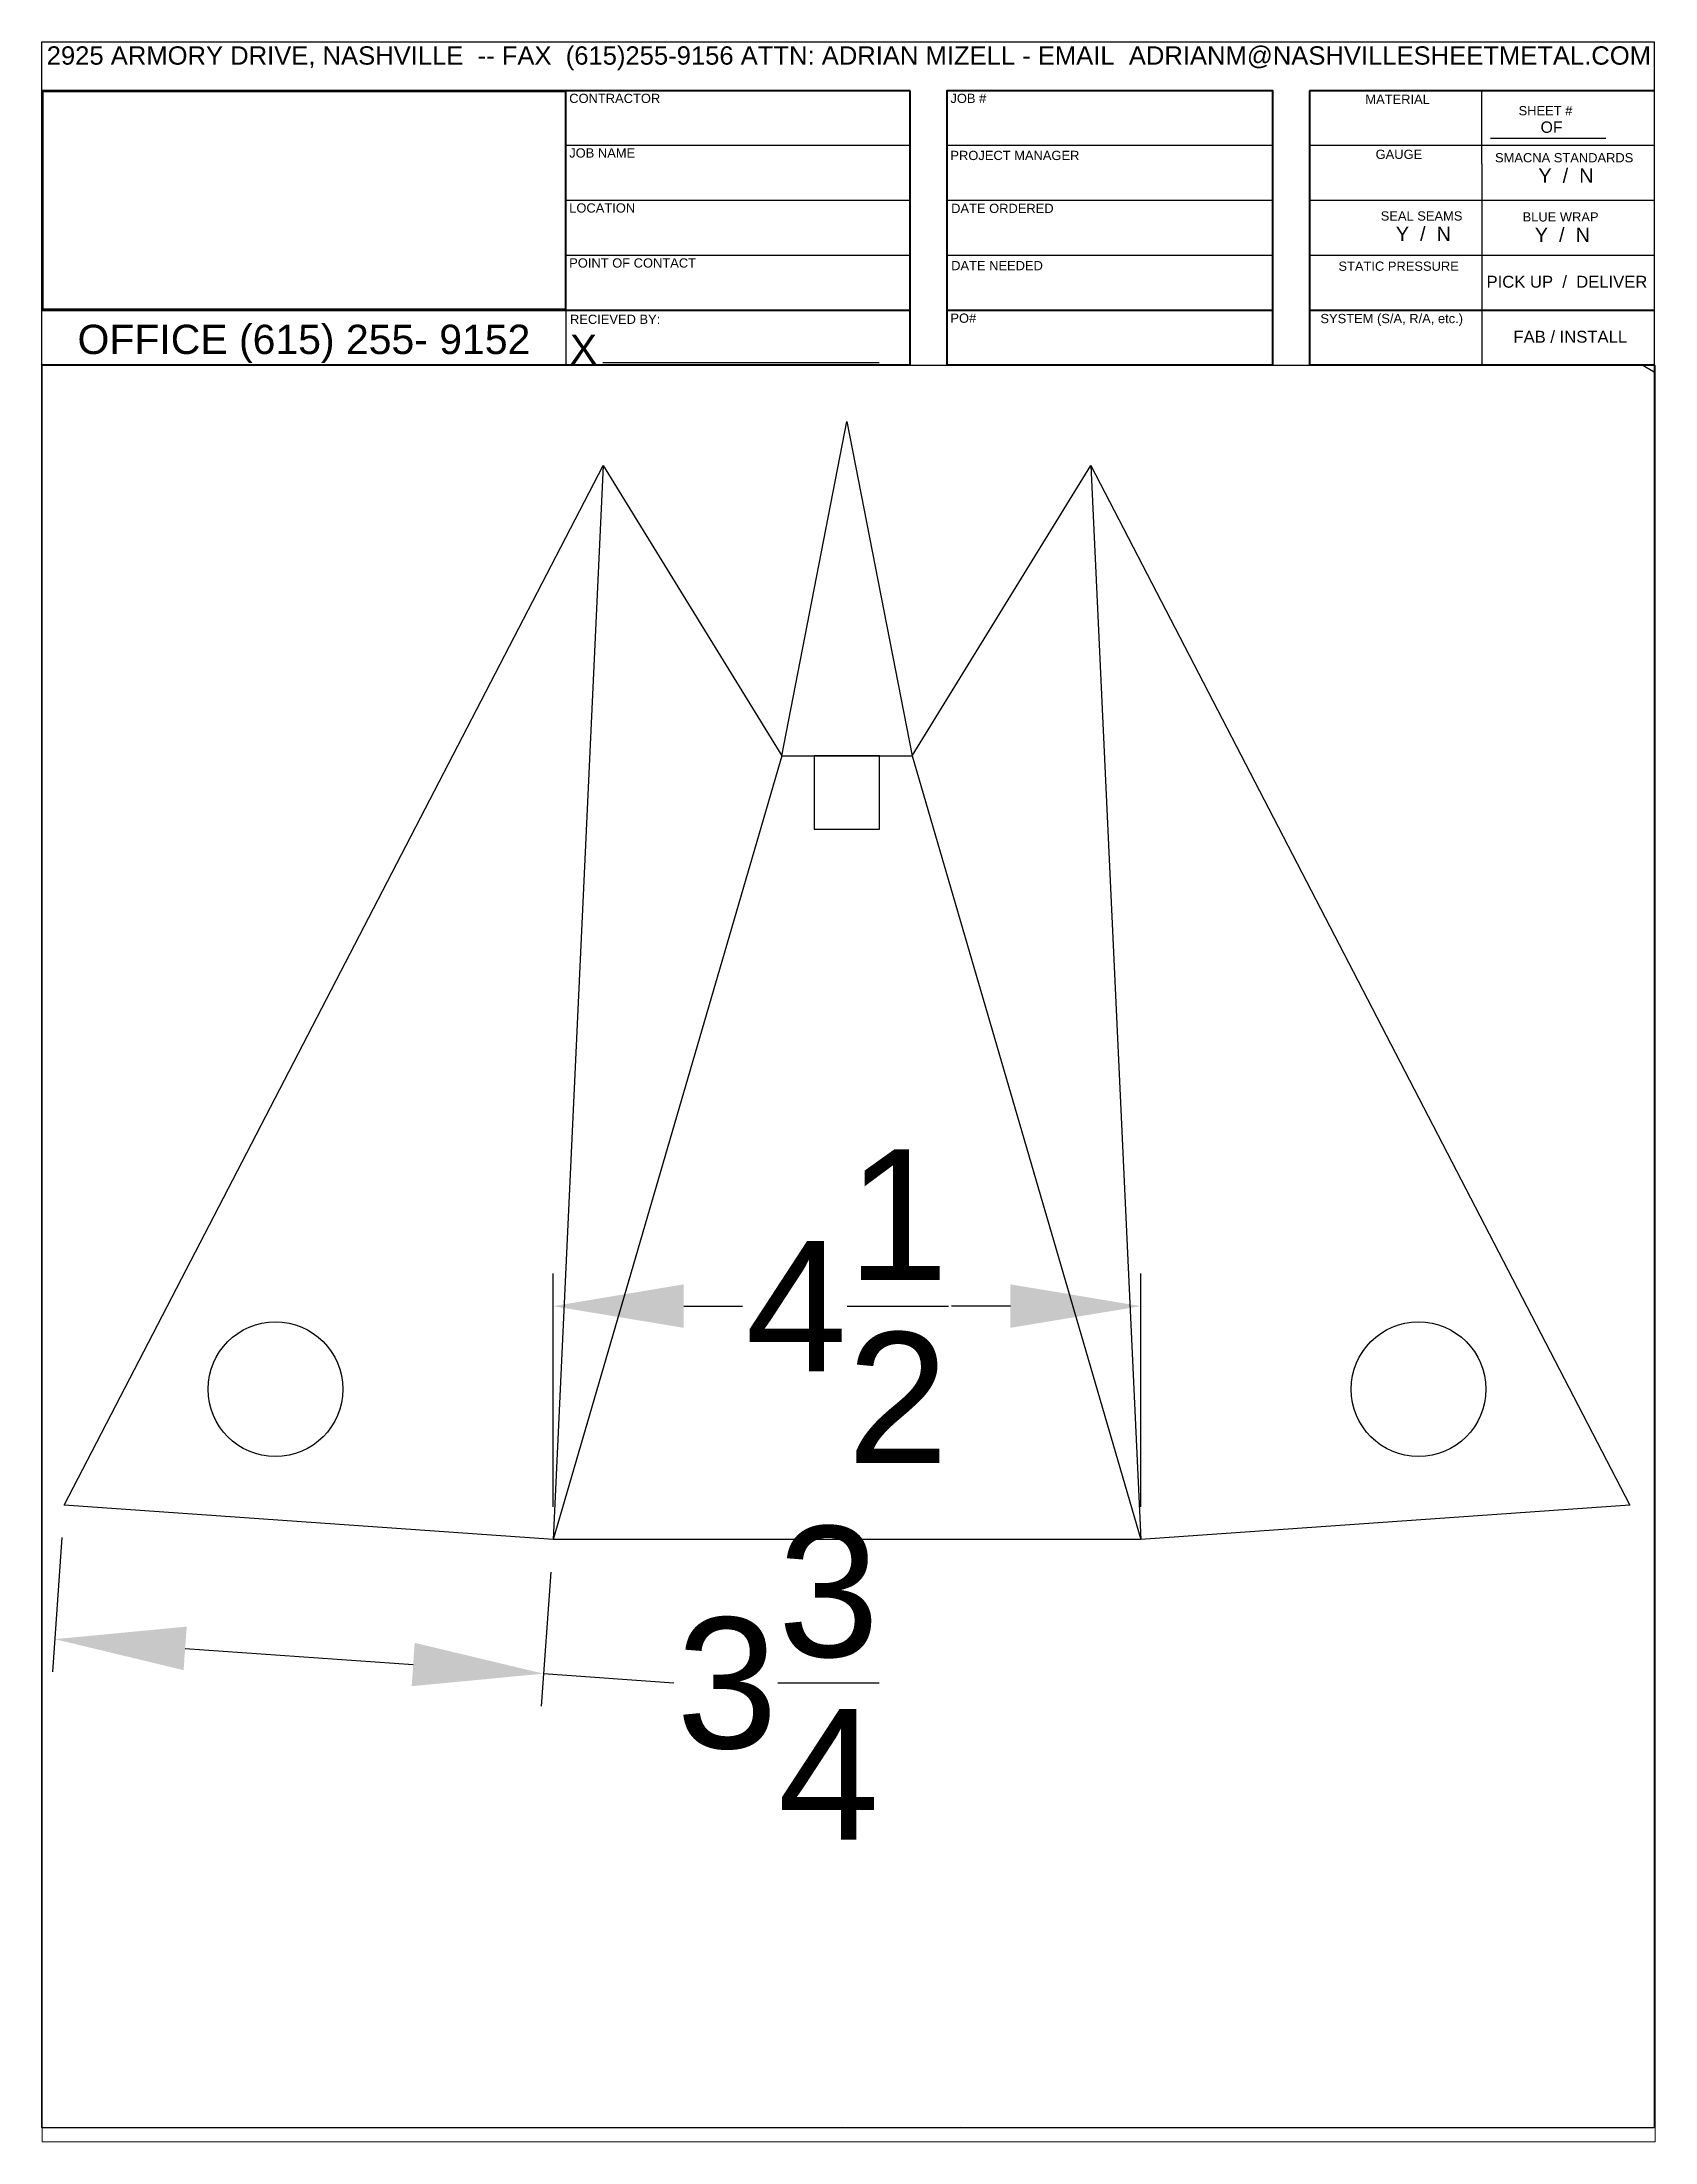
# Paper-space layout 'Layout1' of a CAD drawing. Header units: inches. Extents: x 0 to 8, y 0 to 10.5.
# The model-space entities are those that its viewports show. They can reach past a viewport. Long polylines and large blocks are cut down to what shows.
import ezdxf

# ---------------------------------------------------------------- set-up
doc = ezdxf.new("R2010")
doc.units = ezdxf.units.IN
doc.header["$MEASUREMENT"] = 0
doc.layers.add('Brakelines', color=253, linetype='Continuous')
doc.layers.add('trace', color=10, linetype='Continuous')
doc.styles.get("Standard").update_dxf_attribs({"font": 'arial.ttf'})
doc.dimstyles.get("Standard").update_dxf_attribs({"dimtxt": 1, "dimasz": 1, "dimexe": 0.25, "dimexo": 0.25, "dimgap": 0.09, "dimtad": 0, "dimtih": 1, "dimtoh": 1, "dimdec": 4, "dimzin": 0, "dimdsep": 46, "dimlunit": 5, "dimtxsty": 'Standard', "dimcen": 0.09, "dimadec": 0, "dimazin": 0, "dimtfac": 1, "dimtdec": 4, "dimtofl": 0, "dimtmove": 0, "dimatfit": 3, "dimfxl": 1, "dimtolj": 1, "dimtzin": 0, "dimarcsym": 0})
picture_1 = doc.add_image_def('image1.jpg', size_in_pixel=(240, 100))

# ---------------------------------------------------------------- blocks, each defined once
blk = doc.blocks.new('8x10 title block')
at = {"lineweight": 40}
for p, q in [((4.578, 10.743), (0, 10.743)), ((4.578, 10.164), (4.578, 10.743)), ((8.5, 10.743), (6.684, 10.743)), ((6.684, 10.743), (6.684, 9.295)), ((4.578, 9.295), (4.578, 10.164))]:
    blk.add_line(p, q, dxfattribs=at)
for p, q in [((7.592, 10.357), (7.592, 10.743)), ((8.5, 10.743), (8.5, 9.295)), ((4.578, 10.454), (2.762, 10.454)), ((6.491, 10.454), (4.772, 10.454)), ((8.5, 10.454), (6.684, 10.454)), ((7.637, 10.492), (8.246, 10.492)), ((7.592, 10.357), (7.592, 9.295)), ((4.578, 10.164), (2.762, 10.164)), ((6.491, 10.164), (4.772, 10.164)), ((8.5, 10.164), (6.684, 10.164)), ((4.578, 9.874), (2.762, 9.874)), ((6.491, 9.874), (4.772, 9.874)), ((8.5, 9.874), (6.684, 9.874)), ((2.762, 9.584), (2.762, 9.295)), ((2.957, 9.309), (4.414, 9.309))]:
    blk.add_line(p, q)
for points in [[(0, 11), (8.5, 11), (8.5, 0), (0, 0)], [(0, 11), (8.5, 11), (8.5, 0), (0, 0)], [(0, 9.295), (8.5, 9.295), (8.5, 0), (0, 0)]]:
    blk.add_lwpolyline(points, close=True)
blk.add_lwpolyline([(2.762, 10.743), (2.762, 9.584)])
for points in [[(6.491, 9.295), (6.491, 10.743), (4.772, 10.743), (4.772, 9.295)], [(4.578, 9.584), (0, 9.584)], [(6.491, 9.584), (4.772, 9.584)], [(8.5, 9.584), (6.684, 9.584)], [(4.578, 9.295), (0, 9.295)], [(6.491, 9.295), (4.772, 9.295)], [(8.5, 9.295), (6.684, 9.295)]]:
    blk.add_lwpolyline(points, dxfattribs=at)
at = {"color": 1}
blk.add_lwpolyline([(0, 9.295), (0, 4.333)], dxfattribs=at)
at = {"color": 4}
for points in [[(8.5, 9.258), (8.438, 9.295)], [(4.224, 0), (4.219, 0.003)], [(4.844, 0.003), (4.839, 0)]]:
    blk.add_lwpolyline(points, dxfattribs=at)
at = {"attachment_point": 1}
for s, width, insert, char_height in [('\\pxqc;2925 ARMORY DRIVE, NASHVILLE  -- FAX  (615)255-9156 ATTN: ADRIAN MIZELL - EMAIL  ADRIANM@NASHVILLESHEETMETAL.COM', 8.50921, (0, 10.977), 0.096591), ('CONTRACTOR', 1.31596, (2.78, 10.727), 0.0487), ('JOB #', 1.31596, (4.79, 10.727), 0.0487), ('MATERIAL', 1.31596, (6.978, 10.722), 0.0487), ('SHEET #\\P\\pxqc;{\\H1.2308x;OF \\L         }', 0.34793, (7.786, 10.662), 0.04868), ('JOB NAME', 1.31596, (2.78, 10.439), 0.0487), ('PROJECT MANAGER', 1.31596, (4.79, 10.426), 0.04868), ('GAUGE', 1.31596, (7.032, 10.432), 0.0487), ('\\pxqc;SMACNA STANDARDS\\P {\\H1.5385x;Y  /  N}', 1.05678, (7.498, 10.414), 0.04868), ('LOCATION', 1.31596, (2.78, 10.149), 0.0487), ('DATE ORDERED', 1.31596, (4.794, 10.147), 0.04868), ('\\pxqc;SEAL SEAMS\\P {\\H1.5385x;Y  /  N}', 1.05678, (6.746, 10.107), 0.04868), ('\\pxqc;BLUE WRAP\\P {\\H1.5385x;Y  /  N}', 1.05678, (7.479, 10.102), 0.04868), ('POINT OF CONTACT', 1.31596, (2.78, 9.859), 0.04868), ('DATE NEEDED', 1.31596, (4.794, 9.845), 0.04868), ('STATIC PRESSURE', 1.31596, (6.836, 9.842), 0.04868), ('PICK UP  /  DELIVER', 1.12973, (7.617, 9.767), 0.06278), ('RECIEVED BY:', 1.31596, (2.784, 9.562), 0.04868), ('PO#', 1.31596, (4.79, 9.568), 0.0487), ('SYSTEM (S/A, R/A, etc.)', 1.31596, (6.741, 9.566), 0.04868), ('\\pxqc;OFFICE (615) 255- 9152', 2.7624, (0, 9.509), 0.15455), ('X', 1.31596, (2.783, 9.457), 0.155), ('\\pxqc;FAB / INSTALL ', 0.88282, (7.617, 9.477), 0.06278)]:
    blk.add_mtext_dynamic_manual_height_columns(s, width=width, gutter_width=1, heights=[0], dxfattribs=dict(at, insert=insert, char_height=char_height))
image = blk.add_image(picture_1, insert=(0.006, 9.591), size_in_units=(2.753, 1.147))
image.dxf.flags = 7
blk = doc.blocks.new('*D5')
at = {"layer": 'Brakelines', "color": 0, "lineweight": -2, "transparency": 16777216}
for p, q in [((14.591, 6.684), (14.519, 5.657)), ((18.332, 6.42), (18.26, 5.393)), ((15.534, 5.836), (17.28, 5.713)), ((18.277, 5.643), (19.275, 5.572))]:
    blk.add_line(p, q, dxfattribs=at)
at = {"layer": 'Brakelines', "color": 0, "transparency": 16777216}
for points in [[(15.546, 6.003), (15.522, 5.67), (14.536, 5.907)], [(17.291, 5.879), (17.268, 5.547), (18.277, 5.643)]]:
    blk.add_solid(points, dxfattribs=at)
at = {"layer": 'Defpoints', "color": 0, "transparency": 16777216}
for p in [(14.609, 6.934), (18.35, 6.669), (18.277, 5.643)]:
    blk.add_point(p, dxfattribs=at)
at = {"layer": 'Brakelines', "color": 0, "transparency": 16777216, "insert": (20.07, 5.572), "char_height": 1, "attachment_point": 5}
blk.add_mtext('\\A1;3{\\H1x;\\S3/4;}', dxfattribs=at)
blk = doc.blocks.new('*D6')
at = {"layer": 'Brakelines', "color": 0, "lineweight": -2, "transparency": 16777216}
for p, q in [((18.35, 6.919), (18.35, 8.706)), ((22.85, 6.919), (22.85, 8.706)), ((19.35, 8.456), (19.799, 8.456)), ((21.85, 8.456), (21.4, 8.456))]:
    blk.add_line(p, q, dxfattribs=at)
at = {"layer": 'Brakelines', "color": 0, "transparency": 16777216}
for points in [[(19.35, 8.623), (19.35, 8.29), (18.35, 8.456)], [(21.85, 8.623), (21.85, 8.29), (22.85, 8.456)]]:
    blk.add_solid(points, dxfattribs=at)
at = {"layer": 'Defpoints', "color": 0, "transparency": 16777216}
for p in [(22.85, 8.456), (18.35, 6.669), (22.85, 6.669)]:
    blk.add_point(p, dxfattribs=at)
at = {"layer": 'Brakelines', "color": 0, "transparency": 16777216, "insert": (20.6, 8.456), "char_height": 1, "attachment_point": 5}
blk.add_mtext('\\A1;4{\\H1x;\\S1/2;}', dxfattribs=at)

msp = doc.modelspace()

# ---------------------------------------------------------------- linework, layer by layer
for points in [[(22.8497, 6.66937), (18.3497, 6.66937), (14.60905, 6.93369), (18.73303, 14.89013), (20.0997, 12.66937), (20.5997, 15.22862), (21.0997, 12.66937), (22.46638, 14.89013), (26.59036, 6.93369)], [(20.3497, 12.10687), (20.8497, 12.10687), (20.8497, 12.66937), (20.3497, 12.66937)]]:
    msp.add_lwpolyline(points, close=True)
for centre in [(16.22509, 7.82029), (24.97432, 7.82029)]:
    msp.add_circle(centre, 0.51567)
at = {"layer": 'Brakelines'}
for points in [[(18.73303, 14.89013), (18.3497, 6.66937)], [(22.46638, 14.89013), (22.8497, 6.66937)], [(20.0997, 12.66937), (18.3497, 6.66937)], [(20.0997, 12.66937), (21.0997, 12.66937)], [(21.0997, 12.66937), (22.8497, 6.66937)]]:
    msp.add_lwpolyline(points, dxfattribs=at)

# ---------------------------------------------------------------- dimensions: what is measured, and where the dimension line sits
for p1, p2, distance, picture, middle in [((18.3497, 6.66937), (22.8497, 6.66937), 1.78704, '*D6', (20.5997, 8.45641)), ((14.60905, 6.93369), (18.3497, 6.66937), -1.02942, '*D5', (20.06964, 5.57202))]:
    dim = msp.add_aligned_dim(p1=p1, p2=p2, distance=distance, dimstyle='Standard', dxfattribs=at)
    dim.commit()
    dim.dimension.update_dxf_attribs({"geometry": picture, "text_midpoint": middle})

psp = doc.layouts.get("Layout1")

# ---------------------------------------------------------------- block references
at = {"xscale": 0.9449999955, "yscale": 0.9449999955, "zscale": 0.9449999955}
psp.add_blockref('8x10 title block', (0, 0.07), dxfattribs=at)

# ---------------------------------------------------------------- viewports
at = {"layer": 'trace'}
psp.add_viewport(center=(4.019, 4.427), size=(8.037, 8.8533), view_center_point=(20.61162, 8.85812), view_height=13.598944, dxfattribs=at)

doc.saveas('drawing.dxf')
